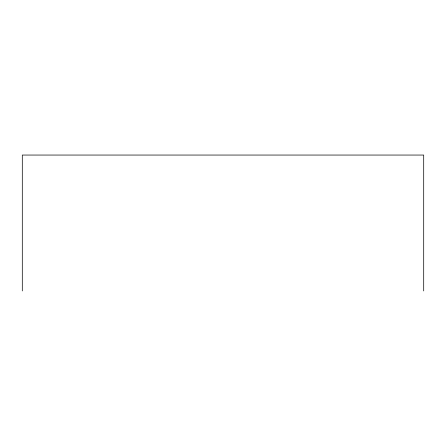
<?xml version="1.0" encoding="UTF-8"?>
<svg xmlns="http://www.w3.org/2000/svg" width="446" height="446" viewBox="0 0 446 446"><rect width="100%" height="100%" fill="white"/><g stroke="black" fill="none" stroke-linecap="round" stroke-linejoin="round"><path stroke-width="0.67" d="M423.7 290.948L423.7 155.052L22.3 155.052L22.3 290.948"/></g></svg>
